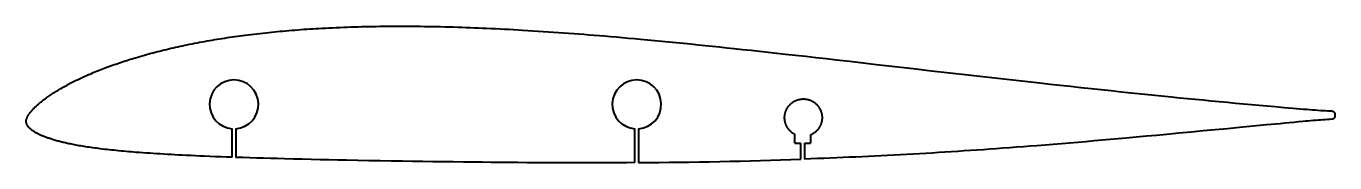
# Model space of a CAD drawing. Header units: millimetres. Extents: x -3 to 433, y 144 to 189.
import ezdxf

# ---------------------------------------------------------------- set-up
doc = ezdxf.new("R2010")
doc.units = ezdxf.units.MM
doc.layers.add('Geometries', color=7, linetype='Continuous')

msp = doc.modelspace()

# ---------------------------------------------------------------- linework, layer by layer
at = {"layer": 'Geometries', "linetype": 'Continuous', "lineweight": 40}
for p, q in [((65.85, 145.61), (65.85, 155.09)), ((67.05, 155.09), (67.05, 145.57)), ((199.85, 143.82), (199.85, 155.09)), ((201.05, 155.09), (201.05, 143.83)), ((253.08, 150.29), (253.09, 153.28)), ((258.26, 153.12), (258.26, 150.29)), ((253.08, 150.29), (255.07, 150.29)), ((255.07, 144.96), (255.07, 150.29)), ((256.27, 150.29), (256.27, 145)), ((256.27, 150.29), (258.26, 150.29))]:
    msp.add_line(p, q, dxfattribs=at)
at = {"layer": 'Geometries', "linetype": 'Continuous', "lineweight": 40, "flags": 128}
for points in [[(-2.69, 157.55), (-2.69, 157.61), (-2.69, 157.67), (-2.69, 157.74), (-2.68, 157.8), (-2.67, 157.86), (-2.66, 157.92), (-2.64, 158), (-2.63, 158.07), (-2.61, 158.14), (-2.59, 158.22), (-2.55, 158.32), (-2.52, 158.42), (-2.48, 158.52), (-2.45, 158.62), (-2.41, 158.72), (-2.36, 158.83), (-2.32, 158.94), (-2.27, 159.05), (-2.21, 159.16), (-2.16, 159.27), (-2.1, 159.37), (-2.04, 159.47), (-1.98, 159.58), (-1.91, 159.69), (-1.84, 159.81), (-1.76, 159.92), (-1.68, 160.03), (-1.6, 160.14), (-1.52, 160.25), (-1.43, 160.36), (-1.32, 160.51), (-1.2, 160.65), (-1.08, 160.8), (-0.96, 160.94), (-0.82, 161.11), (-0.68, 161.27), (-0.54, 161.43), (-0.4, 161.59), (-0.26, 161.74), (-0.11, 161.9), (0.04, 162.05), (0.19, 162.2), (0.35, 162.36), (0.51, 162.51), (0.68, 162.67), (0.84, 162.82), (1.01, 162.97), (1.17, 163.12), (1.41, 163.32), (1.65, 163.52), (1.88, 163.72), (2.12, 163.92), (2.37, 164.11), (2.61, 164.3), (2.85, 164.49), (3.13, 164.7), (3.4, 164.91), (3.67, 165.11), (3.95, 165.31), (4.23, 165.51), (4.54, 165.73), (4.85, 165.95), (5.16, 166.16), (5.48, 166.38), (5.8, 166.59), (6.12, 166.8), (6.43, 167.01), (6.76, 167.21), (7.1, 167.43), (7.44, 167.64), (7.79, 167.86), (8.14, 168.07), (8.48, 168.27), (8.83, 168.48), (9.25, 168.72), (9.66, 168.96), (10.08, 169.19), (10.5, 169.42), (10.93, 169.66), (11.36, 169.89), (11.79, 170.11), (12.22, 170.34), (12.66, 170.56), (13.09, 170.78), (13.53, 171), (13.97, 171.22), (14.4, 171.43), (14.84, 171.64), (15.29, 171.85), (15.73, 172.05), (16.17, 172.26), (16.62, 172.46), (17.11, 172.68), (17.6, 172.9), (18.09, 173.11), (18.58, 173.32), (19.07, 173.53), (19.64, 173.77), (20.2, 174), (20.76, 174.23), (21.33, 174.46), (21.89, 174.69), (22.46, 174.91), (23.02, 175.13), (23.59, 175.34), (24.19, 175.57), (24.79, 175.79), (25.39, 176.01), (25.99, 176.23), (26.59, 176.44), (27.19, 176.65), (27.79, 176.86), (28.39, 177.07), (29, 177.27), (29.6, 177.47), (30.21, 177.67), (30.82, 177.86), (31.39, 178.04), (31.96, 178.22), (32.54, 178.4), (33.11, 178.58), (33.69, 178.75), (34.42, 178.97), (35.15, 179.19), (35.89, 179.4), (36.63, 179.61), (37.36, 179.81), (38.09, 180.01), (38.81, 180.21), (39.54, 180.4), (40.27, 180.59), (41.01, 180.78), (41.75, 180.97), (42.49, 181.16), (43.24, 181.34), (43.98, 181.52), (44.73, 181.7), (45.48, 181.87), (46.24, 182.05), (47, 182.22), (47.76, 182.39), (48.52, 182.56), (49.28, 182.72), (50.04, 182.88), (50.8, 183.04), (51.64, 183.21), (52.48, 183.38), (53.32, 183.55), (54.16, 183.71), (55.01, 183.87), (55.85, 184.02), (56.69, 184.18), (57.54, 184.33), (58.38, 184.48), (59.22, 184.62), (60.05, 184.76), (60.88, 184.9), (61.72, 185.03), (62.55, 185.16), (63.39, 185.29), (64.24, 185.42), (65.09, 185.55), (65.94, 185.67), (66.78, 185.8), (67.62, 185.91), (68.45, 186.03), (69.29, 186.14), (70.12, 186.25), (71.11, 186.37), (72.11, 186.5), (73.1, 186.62), (74.1, 186.74), (75.09, 186.85), (76.09, 186.96), (77.04, 187.07), (77.99, 187.17), (78.94, 187.26), (79.89, 187.36), (80.84, 187.45), (81.8, 187.54), (82.75, 187.63), (83.7, 187.71), (84.7, 187.8), (85.7, 187.88), (86.7, 187.96), (87.7, 188.04), (88.69, 188.11), (89.69, 188.19), (90.69, 188.26), (91.69, 188.32), (92.69, 188.39), (93.69, 188.45), (94.69, 188.51), (95.69, 188.56), (96.87, 188.63), (98.05, 188.69), (99.23, 188.74), (100.41, 188.8), (101.63, 188.85), (102.85, 188.9), (104.07, 188.94), (105.29, 188.98), (106.51, 189.02), (107.71, 189.06), (108.91, 189.09), (110.11, 189.12), (111.31, 189.14), (112.53, 189.16), (113.76, 189.18), (114.98, 189.2), (116.21, 189.21), (117.43, 189.23), (118.65, 189.23), (119.88, 189.24), (121.1, 189.24), (122.33, 189.24), (123.55, 189.24), (124.77, 189.23), (126, 189.23), (127.22, 189.22), (128.45, 189.2), (129.79, 189.18), (131.14, 189.16), (132.49, 189.14), (133.83, 189.11), (135.18, 189.08), (136.61, 189.05), (138.03, 189.01), (139.46, 188.97), (140.89, 188.93), (142.31, 188.88), (143.74, 188.83), (145.09, 188.79), (146.43, 188.73), (147.78, 188.68), (149.12, 188.62), (150.47, 188.56), (151.97, 188.5), (153.47, 188.43), (154.97, 188.35), (156.47, 188.28), (157.97, 188.2), (159.47, 188.12), (160.98, 188.03), (162.48, 187.95), (164.19, 187.84), (165.9, 187.74), (167.61, 187.63), (169.32, 187.52), (171.03, 187.41), (172.71, 187.29), (174.39, 187.18), (176.06, 187.06), (177.74, 186.93), (179.46, 186.81), (181.17, 186.68), (182.88, 186.54), (184.59, 186.41), (186.3, 186.27), (188.02, 186.13), (189.73, 185.99), (191.72, 185.82), (193.72, 185.65), (195.72, 185.48), (197.71, 185.3), (199.71, 185.12), (201.7, 184.94), (204.06, 184.72), (206.41, 184.5), (208.76, 184.27), (211.11, 184.05), (213.54, 183.81), (215.97, 183.57), (218.4, 183.32), (220.83, 183.08), (223.26, 182.83), (225.65, 182.58), (228.03, 182.33), (230.42, 182.08), (232.81, 181.83), (235.65, 181.53), (238.49, 181.22), (241.33, 180.91), (244.16, 180.6), (247, 180.29), (249.84, 179.97), (253.25, 179.6), (256.65, 179.21), (260.06, 178.83), (263.47, 178.44), (266.87, 178.06), (271.33, 177.55), (275.79, 177.04), (280.25, 176.53), (286.33, 175.83), (292.41, 175.13), (298.49, 174.43), (304.57, 173.74), (310.65, 173.04), (314.63, 172.59), (318.62, 172.14), (322.6, 171.69), (326.58, 171.24), (330.56, 170.79), (334.55, 170.35), (337.95, 169.98), (341.36, 169.6), (344.77, 169.23), (348.17, 168.86), (351.58, 168.49), (354.93, 168.13), (358.28, 167.78), (361.62, 167.42), (364.97, 167.08), (368.32, 166.73), (371.67, 166.38), (375.02, 166.04), (378.37, 165.71), (381, 165.44), (383.63, 165.18), (386.26, 164.92), (388.9, 164.67), (391.58, 164.41), (394.26, 164.16), (396.94, 163.91), (399.62, 163.66), (402.3, 163.42), (404.94, 163.18), (407.57, 162.95), (410.2, 162.71), (412.84, 162.48), (415.79, 162.22), (418.74, 161.97), (419.9, 161.87), (421.06, 161.77), (422.22, 161.67), (423.38, 161.58), (424.31, 161.5), (425.24, 161.43), (426.17, 161.36), (427.09, 161.3), (428.02, 161.23), (428.75, 161.19), (429.48, 161.14), (430.21, 161.1), (430.94, 161.06), (431.67, 161.02)], [(262.21, 158.8), (262.21, 158.92), (262.21, 159.04), (262.2, 159.16), (262.19, 159.29), (262.18, 159.41), (262.16, 159.54), (262.15, 159.67), (262.13, 159.78), (262.11, 159.9), (262.08, 160.02), (262.06, 160.14), (262.03, 160.26), (261.99, 160.38), (261.96, 160.51), (261.92, 160.63), (261.88, 160.75), (261.84, 160.87), (261.79, 160.99), (261.74, 161.12), (261.69, 161.23), (261.64, 161.34), (261.58, 161.46), (261.52, 161.57), (261.46, 161.69), (261.4, 161.79), (261.34, 161.89), (261.28, 161.99), (261.21, 162.09), (261.15, 162.19), (261.08, 162.29), (261.01, 162.39), (260.93, 162.48), (260.86, 162.58), (260.78, 162.67), (260.7, 162.77), (260.61, 162.86), (260.53, 162.95), (260.44, 163.04), (260.35, 163.13), (260.26, 163.22), (260.16, 163.3), (260.07, 163.39), (259.97, 163.47), (259.87, 163.55), (259.77, 163.63), (259.66, 163.7), (259.56, 163.78), (259.44, 163.86), (259.32, 163.93), (259.2, 164.01), (259.07, 164.08), (258.95, 164.15), (258.83, 164.21), (258.71, 164.27), (258.6, 164.32), (258.48, 164.37), (258.36, 164.43), (258.24, 164.47), (258.12, 164.52), (258, 164.56), (257.88, 164.6), (257.75, 164.64), (257.63, 164.67), (257.51, 164.71), (257.38, 164.74), (257.25, 164.77), (257.13, 164.79), (257, 164.82), (256.86, 164.84), (256.71, 164.86), (256.56, 164.88), (256.42, 164.89), (256.27, 164.9), (256.12, 164.91), (255.99, 164.91), (255.85, 164.91), (255.72, 164.91), (255.58, 164.91), (255.45, 164.9), (255.32, 164.89), (255.18, 164.88), (255.05, 164.86), (254.92, 164.84), (254.79, 164.82), (254.66, 164.8), (254.54, 164.77), (254.41, 164.75), (254.28, 164.72), (254.16, 164.68), (254.03, 164.65), (253.91, 164.61), (253.79, 164.57), (253.67, 164.53), (253.55, 164.49), (253.43, 164.44), (253.32, 164.39), (253.21, 164.34), (253.1, 164.29), (252.99, 164.24), (252.89, 164.19), (252.79, 164.14), (252.7, 164.09), (252.6, 164.03), (252.51, 163.98), (252.41, 163.91), (252.3, 163.85), (252.2, 163.78), (252.09, 163.7), (251.99, 163.63), (251.88, 163.55), (251.78, 163.46), (251.69, 163.39), (251.6, 163.31), (251.5, 163.22), (251.41, 163.14), (251.32, 163.05), (251.23, 162.96), (251.14, 162.87), (251.06, 162.77), (250.97, 162.67), (250.89, 162.57), (250.81, 162.47), (250.73, 162.36), (250.65, 162.26), (250.58, 162.16), (250.51, 162.05), (250.44, 161.94), (250.37, 161.83), (250.31, 161.73), (250.25, 161.62), (250.2, 161.52), (250.14, 161.41), (250.09, 161.3), (250.04, 161.2), (250, 161.09), (249.95, 160.98), (249.91, 160.86), (249.87, 160.75), (249.83, 160.63), (249.79, 160.51), (249.75, 160.4), (249.72, 160.28), (249.69, 160.16), (249.66, 160.03), (249.64, 159.91), (249.62, 159.79), (249.6, 159.66), (249.58, 159.54), (249.56, 159.41), (249.55, 159.29), (249.54, 159.16), (249.53, 159.02), (249.53, 158.88), (249.53, 158.74), (249.53, 158.6), (249.54, 158.46), (249.55, 158.34), (249.56, 158.21), (249.57, 158.09), (249.59, 157.96), (249.61, 157.83), (249.63, 157.71), (249.65, 157.59), (249.68, 157.47), (249.7, 157.35), (249.74, 157.23), (249.77, 157.11), (249.81, 156.99), (249.85, 156.87), (249.89, 156.75), (249.93, 156.63), (249.98, 156.52), (250.03, 156.4), (250.08, 156.29), (250.13, 156.18), (250.18, 156.07), (250.24, 155.96), (250.3, 155.85), (250.36, 155.75), (250.43, 155.64), (250.5, 155.52), (250.57, 155.41), (250.65, 155.31), (250.73, 155.2), (250.81, 155.1), (250.89, 154.99), (250.97, 154.9), (251.05, 154.8), (251.14, 154.7), (251.23, 154.61), (251.32, 154.52), (251.41, 154.43), (251.5, 154.34), (251.6, 154.26), (251.7, 154.17), (251.79, 154.09), (251.89, 154.01), (251.99, 153.94), (252.09, 153.86), (252.19, 153.79), (252.3, 153.72), (252.4, 153.66), (252.5, 153.6), (252.6, 153.54), (252.72, 153.47), (252.84, 153.4), (252.96, 153.34), (253.09, 153.28)], [(65.85, 145.61), (63.99, 145.68), (62.13, 145.74), (60.26, 145.81), (58.4, 145.89), (56.54, 145.96), (55.08, 146.03), (53.61, 146.09), (52.15, 146.16), (50.69, 146.22), (49.23, 146.3), (48, 146.36), (46.78, 146.42), (45.55, 146.49), (44.33, 146.56), (43.1, 146.63), (41.88, 146.7), (40.66, 146.78), (39.54, 146.85), (38.41, 146.93), (37.29, 147), (36.17, 147.08), (35.05, 147.17), (33.93, 147.25), (33.09, 147.32), (32.25, 147.39), (31.41, 147.46), (30.57, 147.53), (29.73, 147.61), (28.89, 147.69), (28.05, 147.77), (27.22, 147.85), (26.46, 147.92), (25.71, 148), (24.96, 148.08), (24.21, 148.17), (23.45, 148.25), (22.7, 148.34), (21.95, 148.43), (21.34, 148.51), (20.73, 148.59), (20.13, 148.67), (19.52, 148.75), (18.91, 148.84), (18.31, 148.93), (17.7, 149.02), (17.14, 149.1), (16.59, 149.19), (16.03, 149.28), (15.48, 149.37), (14.93, 149.47), (14.37, 149.57), (13.9, 149.66), (13.43, 149.75), (12.95, 149.84), (12.48, 149.93), (12.01, 150.03), (11.54, 150.12), (11.07, 150.22), (10.7, 150.3), (10.33, 150.39), (9.96, 150.47), (9.59, 150.56), (9.22, 150.65), (8.85, 150.74), (8.49, 150.83), (8.14, 150.92), (7.8, 151.01), (7.45, 151.11), (7.11, 151.21), (6.77, 151.31), (6.42, 151.41), (6.1, 151.51), (5.78, 151.61), (5.46, 151.71), (5.14, 151.82), (4.82, 151.92), (4.55, 152.01), (4.28, 152.1), (4.02, 152.2), (3.76, 152.3), (3.49, 152.39), (3.23, 152.49), (2.98, 152.59), (2.74, 152.69), (2.5, 152.79), (2.25, 152.9), (2.01, 153.01), (1.82, 153.1), (1.62, 153.19), (1.43, 153.28), (1.24, 153.38), (1.05, 153.48), (0.86, 153.58), (0.68, 153.68), (0.49, 153.79), (0.31, 153.89), (0.17, 153.98), (0.03, 154.07), (-0.12, 154.16), (-0.26, 154.26), (-0.39, 154.35), (-0.53, 154.45), (-0.66, 154.55), (-0.79, 154.65), (-0.92, 154.75), (-1.04, 154.84), (-1.16, 154.94), (-1.27, 155.03), (-1.38, 155.13), (-1.47, 155.21), (-1.56, 155.3), (-1.64, 155.38), (-1.72, 155.46), (-1.79, 155.53), (-1.85, 155.6), (-1.92, 155.67), (-1.98, 155.74), (-2.03, 155.82), (-2.09, 155.89), (-2.14, 155.97), (-2.19, 156.05), (-2.24, 156.13), (-2.29, 156.21), (-2.33, 156.29), (-2.37, 156.38), (-2.41, 156.46), (-2.45, 156.55), (-2.48, 156.63), (-2.52, 156.72), (-2.55, 156.81), (-2.58, 156.9), (-2.6, 156.97), (-2.62, 157.04), (-2.64, 157.11), (-2.65, 157.19), (-2.66, 157.26), (-2.67, 157.33), (-2.68, 157.4), (-2.69, 157.47), (-2.69, 157.55)], [(431.75, 158.26), (430.98, 158.21), (430.21, 158.16), (429.43, 158.11), (428.66, 158.05), (427.89, 157.99), (427.11, 157.93), (426.34, 157.87), (425.49, 157.8), (424.64, 157.72), (423.79, 157.65), (422.94, 157.57), (422.09, 157.49), (420.57, 157.35), (419.06, 157.21), (417.54, 157.06), (416.03, 156.92), (414.51, 156.78), (409.99, 156.35), (405.48, 155.93), (400.97, 155.51), (396.94, 155.12), (392.91, 154.74), (388.88, 154.36), (384.85, 153.97), (380.82, 153.59), (376.79, 153.21), (373.4, 152.9), (370.02, 152.59), (366.63, 152.27), (363.24, 151.97), (360.58, 151.73), (357.92, 151.49), (355.26, 151.26), (352.6, 151.03), (349.88, 150.79), (347.17, 150.56), (344.45, 150.33), (341.73, 150.11), (339.02, 149.89), (336.3, 149.67), (333.58, 149.45), (331.32, 149.28), (329.06, 149.1), (326.8, 148.93), (324.54, 148.76), (322.28, 148.6), (320.02, 148.43), (317.89, 148.28), (315.76, 148.13), (313.62, 147.99), (311.49, 147.84), (309.36, 147.7), (307.23, 147.56), (305.09, 147.42), (302.96, 147.29), (300.83, 147.16), (298.69, 147.03), (296.6, 146.9), (294.5, 146.78), (292.41, 146.66), (290.31, 146.55), (288.18, 146.43), (286.04, 146.31), (283.91, 146.2), (281.77, 146.1), (279.64, 145.99), (277.54, 145.89), (275.44, 145.79), (273.35, 145.69), (271.25, 145.6), (269.11, 145.5), (266.97, 145.41), (264.83, 145.33), (262.69, 145.24), (260.55, 145.16), (258.41, 145.08), (256.27, 145)], [(258.26, 153.12), (258.39, 153.17), (258.52, 153.23), (258.65, 153.28), (258.77, 153.35), (258.9, 153.41), (259.02, 153.48), (259.15, 153.55), (259.27, 153.62), (259.39, 153.7), (259.49, 153.77), (259.6, 153.84), (259.7, 153.91), (259.81, 153.99), (259.91, 154.07), (260.01, 154.15), (260.11, 154.24), (260.2, 154.32), (260.3, 154.41), (260.39, 154.5), (260.48, 154.59), (260.57, 154.69), (260.66, 154.78), (260.75, 154.88), (260.83, 154.98), (260.91, 155.08), (261, 155.19), (261.08, 155.3), (261.16, 155.41), (261.23, 155.53), (261.31, 155.64), (261.38, 155.76), (261.44, 155.87), (261.5, 155.98), (261.56, 156.1), (261.62, 156.21), (261.68, 156.33), (261.73, 156.45), (261.78, 156.57), (261.82, 156.69), (261.87, 156.81), (261.91, 156.94), (261.95, 157.06), (261.99, 157.19), (262.02, 157.32), (262.05, 157.44), (262.08, 157.57), (262.11, 157.7), (262.13, 157.83), (262.15, 157.95), (262.17, 158.08), (262.18, 158.21), (262.19, 158.32), (262.2, 158.44), (262.21, 158.56), (262.21, 158.68), (262.21, 158.8)], [(431.67, 161.02), (431.73, 161.02), (431.78, 161.01), (431.84, 161), (431.89, 160.99), (431.95, 160.97), (432, 160.96), (432.05, 160.94), (432.1, 160.91), (432.14, 160.89), (432.19, 160.86), (432.24, 160.83), (432.28, 160.8), (432.33, 160.76), (432.37, 160.73), (432.41, 160.69), (432.44, 160.65), (432.48, 160.6), (432.51, 160.56), (432.54, 160.51), (432.57, 160.46), (432.59, 160.41), (432.61, 160.36), (432.63, 160.31), (432.65, 160.26), (432.66, 160.21), (432.67, 160.16), (432.68, 160.11), (432.68, 160.06), (432.69, 160.01)], [(432.69, 159.23), (432.69, 159.18), (432.69, 159.13), (432.68, 159.07), (432.67, 159.02), (432.65, 158.97), (432.64, 158.92), (432.62, 158.88), (432.6, 158.83), (432.58, 158.78), (432.55, 158.74), (432.53, 158.69), (432.49, 158.65), (432.46, 158.61), (432.43, 158.57), (432.39, 158.53), (432.35, 158.5), (432.31, 158.47), (432.27, 158.44), (432.22, 158.41), (432.18, 158.38), (432.13, 158.36), (432.08, 158.34), (432.04, 158.32), (431.98, 158.3), (431.92, 158.29), (431.87, 158.28), (431.81, 158.27), (431.75, 158.26)], [(432.69, 160.01), (432.69, 159.79), (432.69, 159.57), (432.69, 159.23)], [(199.85, 143.82), (197.04, 143.8), (194.24, 143.79), (191.43, 143.78), (188.62, 143.77), (185.81, 143.76), (183, 143.76), (180.36, 143.76), (177.71, 143.76), (175.06, 143.76), (172.42, 143.77), (169.77, 143.78), (166.81, 143.79), (163.86, 143.81), (160.9, 143.83), (157.95, 143.85), (154.99, 143.87), (152.04, 143.9), (149.09, 143.93), (146.13, 143.96), (142.75, 144), (139.38, 144.04), (136, 144.08), (132.63, 144.12), (129.25, 144.17), (125.87, 144.22), (122.5, 144.28), (118.78, 144.34), (115.07, 144.41), (111.35, 144.47), (107.64, 144.54), (103.93, 144.62), (100.98, 144.68), (98.03, 144.74), (95.08, 144.8), (92.13, 144.87), (89.18, 144.94), (86.23, 145.01), (83.28, 145.09), (80.96, 145.15), (78.64, 145.21), (76.32, 145.28), (74, 145.35), (71.69, 145.42), (69.37, 145.49), (67.05, 145.57)]]:
    msp.add_lwpolyline(points, dxfattribs=at)
at = {"layer": 'Geometries', "linetype": 'Continuous', "lineweight": 40}
for centre, radius, start, end in [((66.45, 163.21), 8.15, 274.2219, 265.7781), ((200.45, 163.21), 8.15, 274.2219, 265.7781), ((186.96, 2118.71), 1974.93, 270.40881, 271.97635)]:
    msp.add_arc(centre, radius, start, end, dxfattribs=at)

doc.saveas('drawing.dxf')
